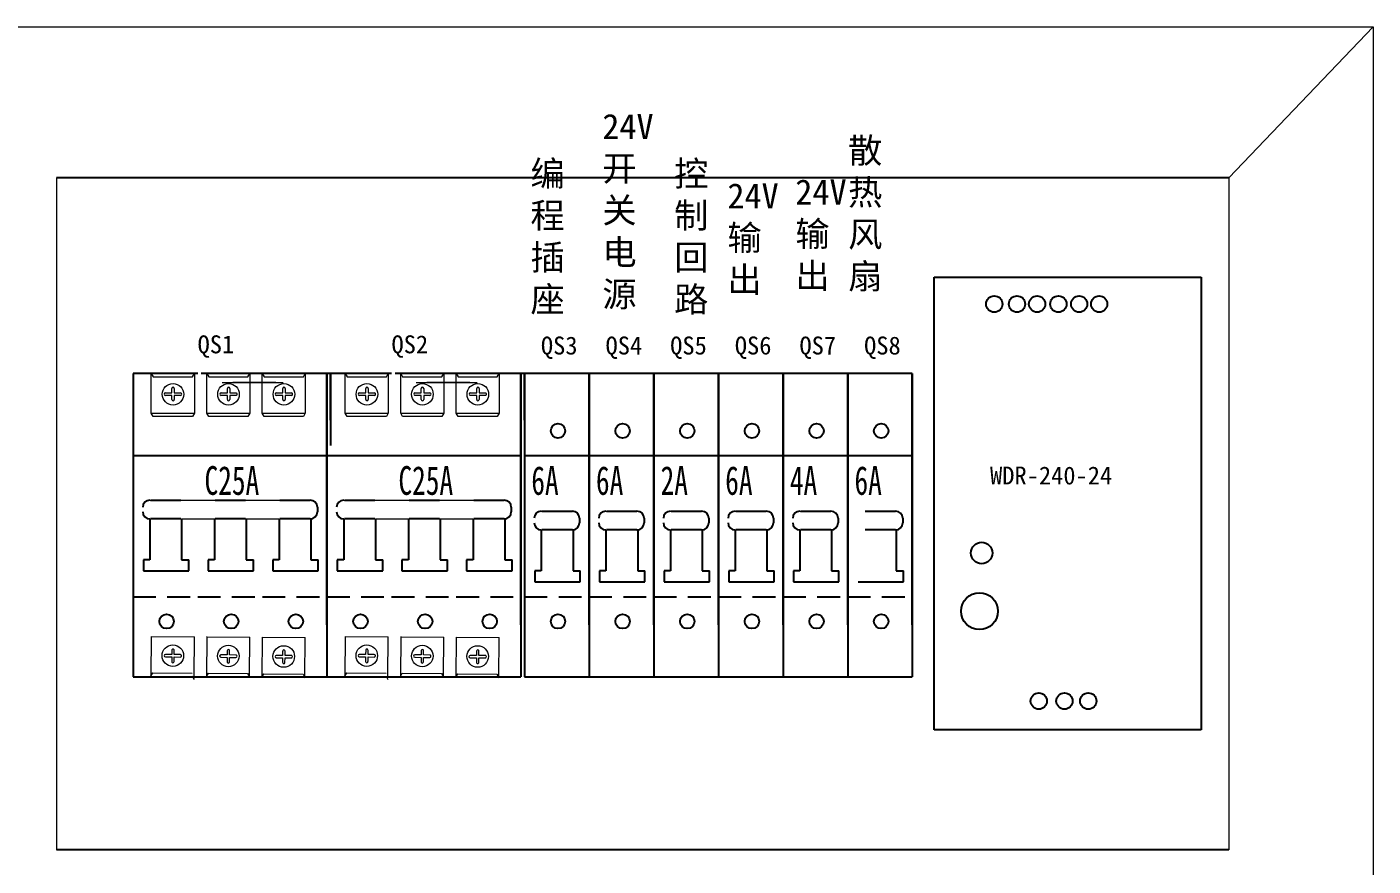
# Model space of a CAD drawing. Extents: x -21176 to 41123, y 80777 to 162275.
# Drawn here: x 40747.8 to 41122.6, y 81744.7 to 81978.3 of the extents above; entities that cross this region are included whole.
import ezdxf

# ---------------------------------------------------------------- set-up
doc = ezdxf.new("R2010")
doc.units = 0
doc.header["$MEASUREMENT"] = 0
doc.linetypes.add('HIDDEN', pattern=[9.525, 6.35, -3.175])
doc.layers.add('TEXT', color=2, linetype='Continuous')
doc.styles.add('ST', font='', dxfattribs={"width": 0.8, "height": 300})
doc.styles.get('ST').set_extended_font_data('SimSun')

msp = doc.modelspace()

# ---------------------------------------------------------------- linework, layer by layer
at = {"lineweight": 0}
for p, q in [((41082.491, 81936.344, 550.938), (41122.629, 81978.345, 550.938)), ((41082.491, 81936.344, 550.938), (40756.006, 81936.344, 550.938)), ((40756.006, 81936.344, 550.938), (40756.006, 81749.233, 550.938)), ((41082.491, 81936.344, 550.938), (41082.508, 81749.233, 550.938)), ((40782.393, 81881.835, 550.938), (40782.929, 81880.909, 550.938)), ((40793.859, 81880.908, 550.938), (40794.393, 81881.835, 550.938)), ((40797.846, 81881.835, 550.938), (40798.383, 81880.909, 550.938)), ((40809.312, 81880.908, 550.938), (40809.846, 81881.835, 550.938)), ((40813.276, 81881.835, 550.938), (40813.812, 81880.909, 550.938)), ((40824.741, 81880.908, 550.938), (40825.276, 81881.835, 550.938)), ((40836.393, 81881.835, 550.938), (40836.929, 81880.909, 550.938)), ((40847.859, 81880.908, 550.938), (40848.393, 81881.835, 550.938)), ((40851.846, 81881.835, 550.938), (40852.383, 81880.909, 550.938)), ((40863.312, 81880.908, 550.938), (40863.846, 81881.835, 550.938)), ((40867.276, 81881.835, 550.938), (40867.812, 81880.909, 550.938)), ((40878.741, 81880.908, 550.938), (40879.276, 81881.835, 550.938)), ((40802.12, 81879.288, 550.938), (40819.12, 81879.288, 550.938)), ((40817.12, 81879.288, 550.938), (40805.12, 81879.288, 550.938)), ((40856.12, 81879.288, 550.938), (40873.12, 81879.288, 550.938)), ((40871.12, 81879.288, 550.938), (40859.12, 81879.288, 550.938)), ((40782.393, 81870.762, 550.938), (40794.393, 81870.762, 550.938)), ((40782.927, 81869.835, 550.938), (40782.393, 81870.762, 550.938)), ((40794.393, 81870.762, 550.938), (40793.856, 81869.837, 550.938)), ((40797.846, 81870.762, 550.938), (40809.846, 81870.762, 550.938)), ((40798.38, 81869.835, 550.938), (40797.846, 81870.762, 550.938)), ((40809.846, 81870.762, 550.938), (40809.31, 81869.837, 550.938)), ((40813.276, 81870.762, 550.938), (40825.276, 81870.762, 550.938)), ((40813.81, 81869.835, 550.938), (40813.276, 81870.762, 550.938)), ((40825.276, 81870.762, 550.938), (40824.739, 81869.837, 550.938)), ((40836.393, 81870.762, 550.938), (40848.393, 81870.762, 550.938)), ((40836.927, 81869.835, 550.938), (40836.393, 81870.762, 550.938)), ((40848.393, 81870.762, 550.938), (40847.856, 81869.837, 550.938)), ((40851.846, 81870.762, 550.938), (40863.846, 81870.762, 550.938)), ((40852.38, 81869.835, 550.938), (40851.846, 81870.762, 550.938)), ((40863.846, 81870.762, 550.938), (40863.31, 81869.837, 550.938)), ((40867.276, 81870.762, 550.938), (40879.276, 81870.762, 550.938)), ((40867.81, 81869.835, 550.938), (40867.276, 81870.762, 550.938)), ((40879.276, 81870.762, 550.938), (40878.739, 81869.837, 550.938)), ((40790.65, 81846.576, 550.938), (40800.003, 81846.576, 550.938)), ((40800.003, 81846.576, 550.938), (40818.198, 81846.576, 550.938)), ((40844.65, 81846.576, 550.938), (40854.003, 81846.576, 550.938)), ((40854.003, 81846.576, 550.938), (40872.198, 81846.576, 550.938)), ((40790.845, 81841.349, 550.938), (40818.003, 81841.349, 550.938)), ((40844.845, 81841.349, 550.938), (40872.003, 81841.349, 550.938)), ((40782.393, 81808.621, 550.938), (40794.392, 81808.53, 550.938)), ((40797.929, 81808.645, 550.938), (40797.846, 81808.503, 550.938)), ((40797.846, 81808.503, 550.938), (40809.845, 81808.412, 550.938)), ((40813.275, 81808.385, 550.938), (40825.274, 81808.294, 550.938)), ((40836.393, 81808.621, 550.938), (40848.392, 81808.53, 550.938)), ((40851.929, 81808.645, 550.938), (40851.846, 81808.503, 550.938)), ((40851.846, 81808.503, 550.938), (40863.845, 81808.412, 550.938)), ((40867.275, 81808.385, 550.938), (40879.274, 81808.294, 550.938)), ((40782.308, 81797.549, 550.938), (40782.852, 81798.47, 550.938)), ((40793.774, 81797.532, 550.938), (40794.301, 81796.601, 550.938)), ((40797.761, 81797.431, 550.938), (40798.305, 81798.352, 550.938)), ((40809.234, 81798.27, 550.938), (40809.761, 81797.339, 550.938)), ((40813.19, 81797.313, 550.938), (40813.734, 81798.234, 550.938)), ((40824.663, 81798.152, 550.938), (40825.19, 81797.221, 550.938)), ((40836.308, 81797.549, 550.938), (40836.852, 81798.47, 550.938)), ((40847.774, 81797.532, 550.938), (40848.301, 81796.601, 550.938)), ((40851.761, 81797.431, 550.938), (40852.305, 81798.352, 550.938)), ((40863.234, 81798.27, 550.938), (40863.761, 81797.339, 550.938)), ((40867.19, 81797.313, 550.938), (40867.734, 81798.234, 550.938)), ((40878.663, 81798.152, 550.938), (40879.19, 81797.221, 550.938))]:
    msp.add_line(p, q, dxfattribs=at)
at = {"color": 0, "lineweight": -2}
for p, q in [((41082.491, 81936.344, 550.938), (40756.006, 81936.344, 550.938)), ((41082.508, 81749.233, 550.938), (40756.006, 81749.233, 550.938))]:
    msp.add_line(p, q, dxfattribs=at)
for p, q in [((41000.442, 81908.625, 550.938), (41074.785, 81908.625, 550.938)), ((41000.442, 81782.625, 550.938), (41000.442, 81908.625, 550.938)), ((41074.785, 81908.625, 550.938), (41074.785, 81782.625, 550.938)), ((40832.323, 81881.835, 550.938), (40832.323, 81861.835, 550.938)), ((40886.323, 81881.835, 550.938), (40886.323, 81861.835, 550.938)), ((40904.323, 81881.835, 550.938), (40904.323, 81861.835, 550.938)), ((40922.323, 81881.835, 550.938), (40922.323, 81861.835, 550.938)), ((40940.323, 81881.835, 550.938), (40940.323, 81861.835, 550.938)), ((40958.323, 81881.835, 550.938), (40958.323, 81861.835, 550.938)), ((40976.323, 81881.835, 550.938), (40976.323, 81861.835, 550.938)), ((40994.323, 81881.835, 550.938), (40994.323, 81861.835, 550.938)), ((40831.323, 81854.335, 550.938), (40831.323, 81861.335, 550.938)), ((40831.323, 81854.335, 550.938), (40831.323, 81861.335, 550.938)), ((40885.323, 81854.335, 550.938), (40885.323, 81861.335, 550.938)), ((40885.323, 81854.335, 550.938), (40885.323, 81861.335, 550.938)), ((40904.323, 81854.335, 550.938), (40904.323, 81861.335, 550.938)), ((40904.323, 81854.335, 550.938), (40904.323, 81861.335, 550.938)), ((40922.323, 81854.335, 550.938), (40922.323, 81861.335, 550.938)), ((40922.323, 81854.335, 550.938), (40922.323, 81861.335, 550.938)), ((40940.323, 81854.335, 550.938), (40940.323, 81861.335, 550.938)), ((40940.323, 81854.335, 550.938), (40940.323, 81861.335, 550.938)), ((40958.323, 81854.335, 550.938), (40958.323, 81861.335, 550.938)), ((40958.323, 81854.335, 550.938), (40958.323, 81861.335, 550.938)), ((40976.323, 81854.335, 550.938), (40976.323, 81861.335, 550.938)), ((40976.323, 81854.335, 550.938), (40976.323, 81861.335, 550.938)), ((40994.323, 81854.335, 550.938), (40994.323, 81861.335, 550.938)), ((40994.323, 81854.335, 550.938), (40994.323, 81861.335, 550.938)), ((40780.198, 81829.993, 550.938), (40780.198, 81826.929, 550.938)), ((40798.198, 81829.993, 550.938), (40798.198, 81826.929, 550.938)), ((40816.198, 81829.993, 550.938), (40816.198, 81826.929, 550.938)), ((40834.198, 81829.993, 550.938), (40834.198, 81826.929, 550.938)), ((40852.198, 81829.993, 550.938), (40852.198, 81826.929, 550.938)), ((40870.198, 81829.993, 550.938), (40870.198, 81826.929, 550.938)), ((40780.198, 81826.929, 550.938), (40792.856, 81826.929, 550.938)), ((40798.198, 81826.929, 550.938), (40810.856, 81826.929, 550.938)), ((40816.198, 81826.929, 550.938), (40828.856, 81826.929, 550.938)), ((40834.198, 81826.929, 550.938), (40846.856, 81826.929, 550.938)), ((40852.198, 81826.929, 550.938), (40864.856, 81826.929, 550.938)), ((40870.198, 81826.929, 550.938), (40882.856, 81826.929, 550.938)), ((40889.198, 81826.929, 550.938), (40889.198, 81823.864, 550.938)), ((40907.198, 81826.929, 550.938), (40907.198, 81823.864, 550.938)), ((40925.198, 81826.929, 550.938), (40925.198, 81823.864, 550.938)), ((40943.198, 81826.929, 550.938), (40943.198, 81823.864, 550.938)), ((40961.198, 81826.929, 550.938), (40961.198, 81823.864, 550.938)), ((40889.198, 81823.864, 550.938), (40901.856, 81823.864, 550.938)), ((40907.198, 81823.864, 550.938), (40919.856, 81823.864, 550.938)), ((40925.198, 81823.864, 550.938), (40937.856, 81823.864, 550.938)), ((40943.198, 81823.864, 550.938), (40955.856, 81823.864, 550.938)), ((40961.198, 81823.864, 550.938), (40973.856, 81823.864, 550.938)), ((40979.198, 81823.864, 550.938), (40991.856, 81823.864, 550.938)), ((40831.323, 81819.335, 550.938), (40831.323, 81812.335, 550.938)), ((40885.323, 81819.335, 550.938), (40885.323, 81812.335, 550.938)), ((40904.323, 81819.335, 550.938), (40904.323, 81812.335, 550.938)), ((40922.323, 81819.335, 550.938), (40922.323, 81812.335, 550.938)), ((40940.323, 81819.335, 550.938), (40940.323, 81812.335, 550.938)), ((40958.323, 81819.335, 550.938), (40958.323, 81812.335, 550.938)), ((40976.323, 81819.335, 550.938), (40976.323, 81812.335, 550.938)), ((40994.323, 81819.335, 550.938), (40994.323, 81812.335, 550.938)), ((40831.323, 81812.335, 550.938), (40831.323, 81797.4, 550.938)), ((40885.323, 81812.335, 550.938), (40885.323, 81797.4, 550.938)), ((40904.323, 81812.335, 550.938), (40904.323, 81797.4, 550.938)), ((40922.323, 81812.335, 550.938), (40922.323, 81797.4, 550.938)), ((40940.323, 81812.335, 550.938), (40940.323, 81797.4, 550.938)), ((40958.323, 81812.335, 550.938), (40958.323, 81797.4, 550.938)), ((40976.323, 81812.335, 550.938), (40976.323, 81797.4, 550.938)), ((40994.323, 81812.335, 550.938), (40994.323, 81797.4, 550.938)), ((41074.785, 81782.625, 550.938), (41000.442, 81782.625, 550.938))]:
    msp.add_line(p, q)
at = {"color": 0, "linetype": 'Continuous'}
for p, q in [((40777.323, 81881.835, 550.938), (40777.323, 81797.4, 550.938)), ((40795.323, 81881.835, 550.938), (40777.323, 81881.835, 550.938)), ((40814.323, 81881.835, 550.938), (40796.323, 81881.835, 550.938)), ((40832.323, 81881.835, 550.938), (40814.323, 81881.835, 550.938)), ((40831.323, 81881.835, 550.938), (40831.323, 81811.835, 550.938)), ((40831.323, 81881.835, 550.938), (40831.323, 81797.4, 550.938)), ((40849.323, 81881.835, 550.938), (40831.323, 81881.835, 550.938)), ((40832.323, 81868.835, 550.938), (40832.323, 81881.835, 550.938)), ((40832.323, 81868.835, 550.938), (40832.323, 81881.835, 550.938)), ((40868.323, 81881.835, 550.938), (40850.323, 81881.835, 550.938)), ((40886.323, 81881.835, 550.938), (40868.323, 81881.835, 550.938)), ((40885.323, 81881.835, 550.938), (40885.323, 81811.835, 550.938)), ((40886.323, 81881.835, 550.938), (40886.323, 81797.4, 550.938)), ((40904.323, 81881.835, 550.938), (40886.323, 81881.835, 550.938)), ((40886.323, 81868.835, 550.938), (40886.323, 81881.835, 550.938)), ((40886.323, 81868.835, 550.938), (40886.323, 81881.835, 550.938)), ((40904.323, 81868.835, 550.938), (40904.323, 81881.835, 550.938)), ((40904.323, 81868.835, 550.938), (40904.323, 81881.835, 550.938)), ((40904.323, 81881.835, 550.938), (40904.323, 81811.835, 550.938)), ((40922.323, 81881.835, 550.938), (40904.323, 81881.835, 550.938)), ((40904.323, 81868.835, 550.938), (40904.323, 81881.835, 550.938)), ((40922.323, 81868.835, 550.938), (40922.323, 81881.835, 550.938)), ((40922.323, 81868.835, 550.938), (40922.323, 81881.835, 550.938)), ((40922.323, 81881.835, 550.938), (40922.323, 81811.835, 550.938)), ((40940.323, 81881.835, 550.938), (40922.323, 81881.835, 550.938)), ((40922.323, 81868.835, 550.938), (40922.323, 81881.835, 550.938)), ((40940.323, 81868.835, 550.938), (40940.323, 81881.835, 550.938)), ((40940.323, 81868.835, 550.938), (40940.323, 81881.835, 550.938)), ((40940.323, 81881.835, 550.938), (40940.323, 81811.835, 550.938)), ((40958.323, 81881.835, 550.938), (40940.323, 81881.835, 550.938)), ((40940.323, 81868.835, 550.938), (40940.323, 81881.835, 550.938)), ((40958.323, 81868.835, 550.938), (40958.323, 81881.835, 550.938)), ((40958.323, 81868.835, 550.938), (40958.323, 81881.835, 550.938)), ((40958.323, 81881.835, 550.938), (40958.323, 81811.835, 550.938)), ((40976.323, 81881.835, 550.938), (40958.323, 81881.835, 550.938)), ((40958.323, 81868.835, 550.938), (40958.323, 81881.835, 550.938)), ((40976.323, 81868.835, 550.938), (40976.323, 81881.835, 550.938)), ((40976.323, 81868.835, 550.938), (40976.323, 81881.835, 550.938)), ((40976.323, 81881.835, 550.938), (40976.323, 81811.835, 550.938)), ((40994.323, 81881.835, 550.938), (40976.323, 81881.835, 550.938)), ((40994.323, 81868.835, 550.938), (40994.323, 81881.835, 550.938)), ((40994.323, 81868.835, 550.938), (40994.323, 81881.835, 550.938)), ((40994.323, 81881.835, 550.938), (40994.323, 81811.835, 550.938)), ((40777.323, 81859.008, 550.938), (40795.323, 81859.008, 550.938)), ((40795.323, 81859.008, 550.938), (40813.323, 81859.008, 550.938)), ((40813.323, 81859.008, 550.938), (40831.323, 81859.008, 550.938)), ((40831.323, 81859.008, 550.938), (40849.323, 81859.008, 550.938)), ((40849.323, 81859.008, 550.938), (40867.323, 81859.008, 550.938)), ((40867.323, 81859.008, 550.938), (40885.323, 81859.008, 550.938)), ((40886.323, 81859.008, 550.938), (40904.323, 81859.008, 550.938)), ((40904.323, 81859.008, 550.938), (40922.323, 81859.008, 550.938)), ((40922.323, 81859.008, 550.938), (40940.323, 81859.008, 550.938)), ((40940.323, 81859.008, 550.938), (40958.323, 81859.008, 550.938)), ((40958.323, 81859.008, 550.938), (40976.323, 81859.008, 550.938)), ((40976.323, 81859.008, 550.938), (40994.323, 81859.008, 550.938)), ((40777.323, 81797.4, 550.938), (40795.323, 81797.4, 550.938)), ((40795.323, 81797.4, 550.938), (40813.323, 81797.4, 550.938)), ((40813.323, 81797.4, 550.938), (40831.323, 81797.4, 550.938)), ((40831.323, 81797.4, 550.938), (40849.323, 81797.4, 550.938)), ((40849.323, 81797.4, 550.938), (40867.323, 81797.4, 550.938)), ((40867.323, 81797.4, 550.938), (40885.323, 81797.4, 550.938)), ((40886.323, 81797.4, 550.938), (40904.323, 81797.4, 550.938)), ((40904.323, 81797.4, 550.938), (40922.323, 81797.4, 550.938)), ((40922.323, 81797.4, 550.938), (40940.323, 81797.4, 550.938)), ((40940.323, 81797.4, 550.938), (40958.323, 81797.4, 550.938)), ((40958.323, 81797.4, 550.938), (40976.323, 81797.4, 550.938)), ((40976.323, 81797.4, 550.938), (40994.323, 81797.4, 550.938))]:
    msp.add_line(p, q, dxfattribs=at)
at = {"linetype": 'Continuous'}
for p, q in [((40831.323, 81811.835, 550.938), (40831.323, 81881.835, 550.938)), ((40885.323, 81811.835, 550.938), (40885.323, 81881.835, 550.938)), ((40904.323, 81811.835, 550.938), (40904.323, 81881.835, 550.938)), ((40922.323, 81811.835, 550.938), (40922.323, 81881.835, 550.938)), ((40940.323, 81811.835, 550.938), (40940.323, 81881.835, 550.938)), ((40958.323, 81811.835, 550.938), (40958.323, 81881.835, 550.938)), ((40976.323, 81811.835, 550.938), (40976.323, 81881.835, 550.938)), ((40994.323, 81811.835, 550.938), (40994.323, 81881.835, 550.938))]:
    msp.add_line(p, q, dxfattribs=at)
at = {"color": 0}
for p, q in [((40782.198, 81846.576, 550.938), (40790.65, 81846.576, 550.938)), ((40800.198, 81846.576, 550.938), (40808.65, 81846.576, 550.938)), ((40818.198, 81846.576, 550.938), (40826.65, 81846.576, 550.938)), ((40828.65, 81844.576, 550.938), (40828.65, 81843.349, 550.938)), ((40836.198, 81846.576, 550.938), (40844.65, 81846.576, 550.938)), ((40854.198, 81846.576, 550.938), (40862.65, 81846.576, 550.938)), ((40872.198, 81846.576, 550.938), (40880.65, 81846.576, 550.938)), ((40882.65, 81844.576, 550.938), (40882.65, 81843.349, 550.938)), ((40782.003, 81841.349, 550.938), (40782.003, 81829.993, 550.938)), ((40790.65, 81841.349, 550.938), (40782.198, 81841.349, 550.938)), ((40790.845, 81841.349, 550.938), (40790.845, 81829.993, 550.938)), ((40800.003, 81841.349, 550.938), (40800.003, 81829.993, 550.938)), ((40808.65, 81841.349, 550.938), (40800.198, 81841.349, 550.938)), ((40808.845, 81841.349, 550.938), (40808.845, 81829.993, 550.938)), ((40818.003, 81841.349, 550.938), (40818.003, 81829.993, 550.938)), ((40826.65, 81841.349, 550.938), (40818.198, 81841.349, 550.938)), ((40826.845, 81841.349, 550.938), (40826.845, 81829.993, 550.938)), ((40836.003, 81841.349, 550.938), (40836.003, 81829.993, 550.938)), ((40844.65, 81841.349, 550.938), (40836.198, 81841.349, 550.938)), ((40844.845, 81841.349, 550.938), (40844.845, 81829.993, 550.938)), ((40854.003, 81841.349, 550.938), (40854.003, 81829.993, 550.938)), ((40862.65, 81841.349, 550.938), (40854.198, 81841.349, 550.938)), ((40862.845, 81841.349, 550.938), (40862.845, 81829.993, 550.938)), ((40872.003, 81841.349, 550.938), (40872.003, 81829.993, 550.938)), ((40880.65, 81841.349, 550.938), (40872.198, 81841.349, 550.938)), ((40880.845, 81841.349, 550.938), (40880.845, 81829.993, 550.938)), ((40891.198, 81843.512, 550.938), (40899.65, 81843.512, 550.938)), ((40901.65, 81841.512, 550.938), (40901.65, 81840.285, 550.938)), ((40909.198, 81843.512, 550.938), (40917.65, 81843.512, 550.938)), ((40919.65, 81841.512, 550.938), (40919.65, 81840.285, 550.938)), ((40927.198, 81843.512, 550.938), (40935.65, 81843.512, 550.938)), ((40937.65, 81841.512, 550.938), (40937.65, 81840.285, 550.938)), ((40945.198, 81843.512, 550.938), (40953.65, 81843.512, 550.938)), ((40955.65, 81841.512, 550.938), (40955.65, 81840.285, 550.938)), ((40963.198, 81843.512, 550.938), (40971.65, 81843.512, 550.938)), ((40973.65, 81841.512, 550.938), (40973.65, 81840.285, 550.938)), ((40981.198, 81843.512, 550.938), (40989.65, 81843.512, 550.938)), ((40991.65, 81841.512, 550.938), (40991.65, 81840.285, 550.938)), ((40891.003, 81838.285, 550.938), (40891.003, 81826.929, 550.938)), ((40899.65, 81838.285, 550.938), (40891.198, 81838.285, 550.938)), ((40899.845, 81838.285, 550.938), (40899.845, 81826.929, 550.938)), ((40909.003, 81838.285, 550.938), (40909.003, 81826.929, 550.938)), ((40917.65, 81838.285, 550.938), (40909.198, 81838.285, 550.938)), ((40917.845, 81838.285, 550.938), (40917.845, 81826.929, 550.938)), ((40927.003, 81838.285, 550.938), (40927.003, 81826.929, 550.938)), ((40935.65, 81838.285, 550.938), (40927.198, 81838.285, 550.938)), ((40935.845, 81838.285, 550.938), (40935.845, 81826.929, 550.938)), ((40945.003, 81838.285, 550.938), (40945.003, 81826.929, 550.938)), ((40953.65, 81838.285, 550.938), (40945.198, 81838.285, 550.938)), ((40953.845, 81838.285, 550.938), (40953.845, 81826.929, 550.938)), ((40963.003, 81838.285, 550.938), (40963.003, 81826.929, 550.938)), ((40971.65, 81838.285, 550.938), (40963.198, 81838.285, 550.938)), ((40971.845, 81838.285, 550.938), (40971.845, 81826.929, 550.938)), ((40989.65, 81838.285, 550.938), (40981.198, 81838.285, 550.938)), ((40989.845, 81838.285, 550.938), (40989.845, 81826.929, 550.938)), ((40782.003, 81829.993, 550.938), (40780.198, 81829.993, 550.938)), ((40790.845, 81829.993, 550.938), (40792.856, 81829.993, 550.938)), ((40800.003, 81829.993, 550.938), (40798.198, 81829.993, 550.938)), ((40808.845, 81829.993, 550.938), (40810.856, 81829.993, 550.938)), ((40818.003, 81829.993, 550.938), (40816.198, 81829.993, 550.938)), ((40826.845, 81829.993, 550.938), (40828.856, 81829.993, 550.938)), ((40836.003, 81829.993, 550.938), (40834.198, 81829.993, 550.938)), ((40844.845, 81829.993, 550.938), (40846.856, 81829.993, 550.938)), ((40854.003, 81829.993, 550.938), (40852.198, 81829.993, 550.938)), ((40862.845, 81829.993, 550.938), (40864.856, 81829.993, 550.938)), ((40872.003, 81829.993, 550.938), (40870.198, 81829.993, 550.938)), ((40880.845, 81829.993, 550.938), (40882.856, 81829.993, 550.938)), ((40891.003, 81826.929, 550.938), (40889.198, 81826.929, 550.938)), ((40899.845, 81826.929, 550.938), (40901.856, 81826.929, 550.938)), ((40909.003, 81826.929, 550.938), (40907.198, 81826.929, 550.938)), ((40917.845, 81826.929, 550.938), (40919.856, 81826.929, 550.938)), ((40927.003, 81826.929, 550.938), (40925.198, 81826.929, 550.938)), ((40935.845, 81826.929, 550.938), (40937.856, 81826.929, 550.938)), ((40945.003, 81826.929, 550.938), (40943.198, 81826.929, 550.938)), ((40953.845, 81826.929, 550.938), (40955.856, 81826.929, 550.938)), ((40963.003, 81826.929, 550.938), (40961.198, 81826.929, 550.938)), ((40971.845, 81826.929, 550.938), (40973.856, 81826.929, 550.938)), ((40989.845, 81826.929, 550.938), (40991.856, 81826.929, 550.938))]:
    msp.add_line(p, q, dxfattribs=at)
at = {"linetype": 'HIDDEN'}
for p, q in [((40777.323, 81819.663, 550.938), (40795.323, 81819.663, 550.938)), ((40795.323, 81819.663, 550.938), (40813.323, 81819.663, 550.938)), ((40813.323, 81819.663, 550.938), (40831.323, 81819.663, 550.938)), ((40831.323, 81819.663, 550.938), (40849.323, 81819.663, 550.938)), ((40849.323, 81819.663, 550.938), (40867.323, 81819.663, 550.938)), ((40867.323, 81819.663, 550.938), (40885.323, 81819.663, 550.938)), ((40886.323, 81819.663, 550.938), (40904.323, 81819.663, 550.938)), ((40904.323, 81819.663, 550.938), (40922.323, 81819.663, 550.938)), ((40922.323, 81819.663, 550.938), (40940.323, 81819.663, 550.938)), ((40940.323, 81819.663, 550.938), (40958.323, 81819.663, 550.938)), ((40958.323, 81819.663, 550.938), (40976.323, 81819.663, 550.938)), ((40976.323, 81819.663, 550.938), (40994.323, 81819.663, 550.938))]:
    msp.add_line(p, q, dxfattribs=at)
at = {"lineweight": 0, "elevation": 550.938}
msp.add_lwpolyline([(40322.629, 81978.345), (41122.629, 81978.345), (41122.629, 81048.345), (40322.629, 81048.345)], close=True, dxfattribs=at)
for points in [[(40782.393, 81870.762), (40782.393, 81881.835), (40794.393, 81881.835), (40794.393, 81870.762)], [(40797.846, 81870.762), (40797.846, 81881.835), (40809.846, 81881.835), (40809.846, 81870.762)], [(40813.276, 81870.762), (40813.276, 81881.835), (40825.276, 81881.835), (40825.276, 81870.762)], [(40836.393, 81870.762), (40836.393, 81881.835), (40848.393, 81881.835), (40848.393, 81870.762)], [(40851.846, 81870.762), (40851.846, 81881.835), (40863.846, 81881.835), (40863.846, 81870.762)], [(40867.276, 81870.762), (40867.276, 81881.835), (40879.276, 81881.835), (40879.276, 81870.762)], [(40782.93, 81880.908), (40793.859, 81880.908)], [(40798.384, 81880.908), (40809.312, 81880.908)], [(40813.813, 81880.908), (40824.741, 81880.908)], [(40836.93, 81880.908), (40847.859, 81880.908)], [(40852.384, 81880.908), (40863.312, 81880.908)], [(40867.813, 81880.908), (40878.741, 81880.908)], [(40786.358, 81876.426), (40788.127, 81876.426)], [(40788.127, 81875.757), (40786.358, 81875.758)], [(40788.127, 81876.426), (40788.127, 81877.689)], [(40788.131, 81874.571), (40788.127, 81874.571), (40788.127, 81875.757)], [(40788.795, 81877.689), (40788.799, 81877.689), (40788.799, 81876.426)], [(40788.799, 81876.426), (40790.539, 81876.426), (40790.539, 81876.422)], [(40790.539, 81875.754), (40788.799, 81875.756)], [(40788.799, 81875.756), (40788.799, 81874.571)], [(40801.812, 81876.426), (40803.58, 81876.426)], [(40803.58, 81875.757), (40801.812, 81875.758)], [(40803.58, 81876.426), (40803.58, 81877.689)], [(40803.584, 81874.571), (40803.58, 81874.571), (40803.58, 81875.757)], [(40804.248, 81877.689), (40804.252, 81877.689), (40804.252, 81876.426)], [(40804.252, 81876.426), (40805.993, 81876.426), (40805.993, 81876.422)], [(40805.993, 81875.754), (40804.252, 81875.756)], [(40804.252, 81875.756), (40804.252, 81874.571)], [(40817.241, 81876.426), (40819.01, 81876.426)], [(40819.01, 81875.757), (40817.241, 81875.758)], [(40819.01, 81876.426), (40819.01, 81877.689)], [(40819.014, 81874.571), (40819.01, 81874.571), (40819.01, 81875.757)], [(40819.677, 81877.689), (40819.681, 81877.689), (40819.681, 81876.426)], [(40819.681, 81876.426), (40821.422, 81876.426), (40821.422, 81876.422)], [(40821.422, 81875.754), (40819.681, 81875.756)], [(40819.681, 81875.756), (40819.681, 81874.571)], [(40840.358, 81876.426), (40842.127, 81876.426)], [(40842.127, 81875.757), (40840.358, 81875.758)], [(40842.127, 81876.426), (40842.127, 81877.689)], [(40842.131, 81874.571), (40842.127, 81874.571), (40842.127, 81875.757)], [(40842.795, 81877.689), (40842.799, 81877.689), (40842.799, 81876.426)], [(40842.799, 81876.426), (40844.539, 81876.426), (40844.539, 81876.422)], [(40844.539, 81875.754), (40842.799, 81875.756)], [(40842.799, 81875.756), (40842.799, 81874.571)], [(40855.812, 81876.426), (40857.58, 81876.426)], [(40857.58, 81875.757), (40855.812, 81875.758)], [(40857.58, 81876.426), (40857.58, 81877.689)], [(40857.584, 81874.571), (40857.58, 81874.571), (40857.58, 81875.757)], [(40858.248, 81877.689), (40858.252, 81877.689), (40858.252, 81876.426)], [(40858.252, 81876.426), (40859.993, 81876.426), (40859.993, 81876.422)], [(40859.993, 81875.754), (40858.252, 81875.756)], [(40858.252, 81875.756), (40858.252, 81874.571)], [(40871.241, 81876.426), (40873.01, 81876.426)], [(40873.01, 81875.757), (40871.241, 81875.758)], [(40873.01, 81876.426), (40873.01, 81877.689)], [(40873.014, 81874.571), (40873.01, 81874.571), (40873.01, 81875.757)], [(40873.677, 81877.689), (40873.681, 81877.689), (40873.681, 81876.426)], [(40873.681, 81876.426), (40875.422, 81876.426), (40875.422, 81876.422)], [(40875.422, 81875.754), (40873.681, 81875.756)], [(40873.681, 81875.756), (40873.681, 81874.571)], [(40793.855, 81869.835), (40782.927, 81869.835)], [(40809.309, 81869.835), (40798.38, 81869.835)], [(40824.738, 81869.835), (40813.81, 81869.835)], [(40847.855, 81869.835), (40836.927, 81869.835)], [(40863.309, 81869.835), (40852.38, 81869.835)], [(40878.738, 81869.835), (40867.81, 81869.835)], [(40782.393, 81808.621), (40782.308, 81797.549), (40794.308, 81797.457), (40794.392, 81808.53)], [(40797.846, 81808.503), (40797.761, 81797.431), (40809.761, 81797.339), (40809.845, 81808.412)], [(40813.275, 81808.385), (40813.19, 81797.313), (40825.19, 81797.221), (40825.274, 81808.294)], [(40836.393, 81808.621), (40836.308, 81797.549), (40848.308, 81797.457), (40848.392, 81808.53)], [(40851.846, 81808.503), (40851.761, 81797.431), (40863.761, 81797.339), (40863.845, 81808.412)], [(40867.275, 81808.385), (40867.19, 81797.313), (40879.19, 81797.221), (40879.274, 81808.294)], [(40786.315, 81802.927), (40788.083, 81802.914)], [(40788.089, 81803.583), (40786.32, 81803.595)], [(40788.083, 81802.914), (40788.074, 81801.651)], [(40788.102, 81804.768), (40788.098, 81804.768), (40788.089, 81803.583)], [(40788.742, 81801.646), (40788.746, 81801.646), (40788.755, 81802.909)], [(40788.755, 81802.909), (40790.496, 81802.895), (40790.496, 81802.899)], [(40788.76, 81803.579), (40788.769, 81804.763)], [(40790.501, 81803.567), (40788.76, 81803.579)], [(40801.768, 81802.809), (40803.536, 81802.796)], [(40803.542, 81803.465), (40801.773, 81803.477)], [(40803.536, 81802.796), (40803.527, 81801.533)], [(40803.555, 81804.65), (40803.551, 81804.65), (40803.542, 81803.465)], [(40804.194, 81801.528), (40804.198, 81801.528), (40804.208, 81802.791)], [(40804.208, 81802.791), (40805.949, 81802.777), (40805.949, 81802.781)], [(40804.213, 81803.461), (40804.222, 81804.645)], [(40805.954, 81803.449), (40804.213, 81803.461)], [(40818.97, 81803.347), (40817.202, 81803.359)], [(40818.983, 81804.532), (40818.979, 81804.532), (40818.97, 81803.347)], [(40819.642, 81803.343), (40819.651, 81804.527)], [(40821.383, 81803.331), (40819.642, 81803.343)], [(40840.315, 81802.927), (40842.083, 81802.914)], [(40842.089, 81803.583), (40840.32, 81803.595)], [(40842.083, 81802.914), (40842.074, 81801.651)], [(40842.102, 81804.768), (40842.098, 81804.768), (40842.089, 81803.583)], [(40842.742, 81801.646), (40842.746, 81801.646), (40842.755, 81802.909)], [(40842.755, 81802.909), (40844.496, 81802.895), (40844.496, 81802.899)], [(40842.76, 81803.579), (40842.769, 81804.763)], [(40844.501, 81803.567), (40842.76, 81803.579)], [(40855.768, 81802.809), (40857.536, 81802.796)], [(40857.542, 81803.465), (40855.773, 81803.477)], [(40857.536, 81802.796), (40857.527, 81801.533)], [(40857.555, 81804.65), (40857.551, 81804.65), (40857.542, 81803.465)], [(40858.194, 81801.528), (40858.198, 81801.528), (40858.208, 81802.791)], [(40858.208, 81802.791), (40859.949, 81802.777), (40859.949, 81802.781)], [(40858.213, 81803.461), (40858.222, 81804.645)], [(40859.954, 81803.449), (40858.213, 81803.461)], [(40872.97, 81803.347), (40871.202, 81803.359)], [(40872.983, 81804.532), (40872.979, 81804.532), (40872.97, 81803.347)], [(40873.642, 81803.343), (40873.651, 81804.527)], [(40875.383, 81803.331), (40873.642, 81803.343)], [(40817.197, 81802.691), (40818.965, 81802.678)], [(40818.965, 81802.678), (40818.956, 81801.415)], [(40819.623, 81801.41), (40819.627, 81801.41), (40819.637, 81802.673)], [(40819.637, 81802.673), (40821.377, 81802.659), (40821.378, 81802.663)], [(40871.197, 81802.691), (40872.965, 81802.678)], [(40872.965, 81802.678), (40872.956, 81801.415)], [(40873.623, 81801.41), (40873.627, 81801.41), (40873.637, 81802.673)], [(40873.637, 81802.673), (40875.377, 81802.659), (40875.378, 81802.663)], [(40782.853, 81798.472), (40793.781, 81798.388)], [(40798.306, 81798.354), (40809.234, 81798.27)], [(40813.735, 81798.236), (40824.663, 81798.152)], [(40836.853, 81798.472), (40847.781, 81798.388)], [(40852.306, 81798.354), (40863.234, 81798.27)], [(40867.735, 81798.236), (40878.663, 81798.152)]]:
    msp.add_lwpolyline(points, dxfattribs=at)
for centre, radius in [((41017.142, 81901.179, 550.938), 2.265), ((41023.472, 81901.179, 550.938), 2.265), ((41029.078, 81901.179, 550.938), 2.265), ((41034.999, 81901.179, 550.938), 2.265), ((41040.776, 81901.179, 550.938), 2.265), ((41046.359, 81901.179, 550.938), 2.265), ((41013.638, 81831.853, 550.938), 3), ((41013.019, 81815.651, 550.938), 5.13), ((41029.535, 81790.627, 550.938), 2.265), ((41036.68, 81790.627, 550.938), 2.265), ((41043.325, 81790.627, 550.938), 2.265)]:
    msp.add_circle(centre, radius)
at = {"lineweight": 0}
for centre in [(40788.445, 81876.055, 550.938), (40803.898, 81876.055, 550.938), (40819.328, 81876.055, 550.938), (40842.445, 81876.055, 550.938), (40857.898, 81876.055, 550.938), (40873.328, 81876.055, 550.938), (40788.404, 81803.282, 550.938), (40803.857, 81803.164, 550.938), (40819.286, 81803.047, 550.938), (40842.404, 81803.282, 550.938), (40857.857, 81803.164, 550.938), (40873.286, 81803.047, 550.938)]:
    msp.add_circle(centre, 3, dxfattribs=at)
at = {"color": 0, "linetype": 'Continuous'}
for centre in [(40895.654, 81865.861, 550.938), (40913.654, 81865.861, 550.938), (40931.654, 81865.861, 550.938), (40949.654, 81865.861, 550.938), (40967.654, 81865.861, 550.938), (40985.654, 81865.861, 550.938), (40786.654, 81812.809, 550.938), (40804.654, 81812.809, 550.938), (40822.654, 81812.809, 550.938), (40840.654, 81812.809, 550.938), (40858.654, 81812.809, 550.938), (40876.654, 81812.809, 550.938), (40895.654, 81812.809, 550.938), (40913.654, 81812.809, 550.938), (40931.654, 81812.809, 550.938), (40949.654, 81812.809, 550.938), (40967.654, 81812.809, 550.938), (40985.654, 81812.809, 550.938)]:
    msp.add_circle(centre, 2.01, dxfattribs=at)
at = {"lineweight": 0}
for centre, radius, start, end in [((40788.461, 81877.689, 550.938), 0.334, 0, 180), ((40803.914, 81877.689, 550.938), 0.334, 0, 180), ((40819.343, 81877.689, 550.938), 0.334, 0, 180), ((40842.461, 81877.689, 550.938), 0.334, 0, 180), ((40857.914, 81877.689, 550.938), 0.334, 0, 180), ((40873.343, 81877.689, 550.938), 0.334, 0, 180), ((40786.358, 81876.092, 550.938), 0.334, 90, 270), ((40788.445, 81876.055, 550.938), 1.5, 257.76427, 257.93591), ((40788.465, 81874.571, 550.938), 0.334, 177.13099, 4.40977), ((40788.445, 81876.055, 550.938), 1.5, 283.60485, 283.64369), ((40790.539, 81876.088, 550.938), 0.334, 269.89106, 90), ((40801.812, 81876.092, 550.938), 0.334, 90, 270), ((40803.898, 81876.055, 550.938), 1.5, 257.76427, 257.93591), ((40803.918, 81874.571, 550.938), 0.334, 177.13099, 4.40977), ((40803.898, 81876.055, 550.938), 1.5, 283.60485, 283.64369), ((40805.993, 81876.088, 550.938), 0.334, 269.89106, 90), ((40817.241, 81876.092, 550.938), 0.334, 90, 270), ((40819.328, 81876.055, 550.938), 1.5, 257.76427, 257.93591), ((40819.347, 81874.571, 550.938), 0.334, 177.13099, 4.40977), ((40819.328, 81876.055, 550.938), 1.5, 283.60485, 283.64369), ((40821.422, 81876.088, 550.938), 0.334, 269.89106, 90), ((40840.358, 81876.092, 550.938), 0.334, 90, 270), ((40842.445, 81876.055, 550.938), 1.5, 257.76427, 257.93591), ((40842.465, 81874.571, 550.938), 0.334, 177.13099, 4.40977), ((40842.445, 81876.055, 550.938), 1.5, 283.60485, 283.64369), ((40844.539, 81876.088, 550.938), 0.334, 269.89106, 90), ((40855.812, 81876.092, 550.938), 0.334, 90, 270), ((40857.898, 81876.055, 550.938), 1.5, 257.76427, 257.93591), ((40857.918, 81874.571, 550.938), 0.334, 177.13099, 4.40977), ((40857.898, 81876.055, 550.938), 1.5, 283.60485, 283.64369), ((40859.993, 81876.088, 550.938), 0.334, 269.89106, 90), ((40871.241, 81876.092, 550.938), 0.334, 90, 270), ((40873.328, 81876.055, 550.938), 1.5, 257.76427, 257.93591), ((40873.347, 81874.571, 550.938), 0.334, 177.13099, 4.40977), ((40873.328, 81876.055, 550.938), 1.5, 283.60485, 283.64369), ((40875.422, 81876.088, 550.938), 0.334, 269.89106, 90), ((40786.318, 81803.261, 550.938), 0.334, 89.56238, 269.56238), ((40788.404, 81803.282, 550.938), 1.5, 101.62647, 101.79811), ((40788.435, 81804.766, 550.938), 0.334, 355.15261, 182.43139), ((40788.404, 81803.282, 550.938), 1.5, 75.91869, 75.95753), ((40790.498, 81803.233, 550.938), 0.334, 269.56238, 89.67132), ((40801.771, 81803.143, 550.938), 0.334, 89.56238, 269.56238), ((40803.857, 81803.164, 550.938), 1.5, 101.62647, 101.79811), ((40803.888, 81804.648, 550.938), 0.334, 355.15261, 182.43139), ((40803.857, 81803.164, 550.938), 1.5, 75.91869, 75.95753), ((40805.951, 81803.115, 550.938), 0.334, 269.56238, 89.67132), ((40817.199, 81803.025, 550.938), 0.334, 89.56238, 269.56238), ((40819.286, 81803.047, 550.938), 1.5, 101.62647, 101.79811), ((40819.317, 81804.53, 550.938), 0.334, 355.15261, 182.43139), ((40819.286, 81803.047, 550.938), 1.5, 75.91869, 75.95753), ((40821.38, 81802.997, 550.938), 0.334, 269.56238, 89.67132), ((40840.318, 81803.261, 550.938), 0.334, 89.56238, 269.56238), ((40842.404, 81803.282, 550.938), 1.5, 101.62647, 101.79811), ((40842.435, 81804.766, 550.938), 0.334, 355.15261, 182.43139), ((40842.404, 81803.282, 550.938), 1.5, 75.91869, 75.95753), ((40844.498, 81803.233, 550.938), 0.334, 269.56238, 89.67132), ((40855.771, 81803.143, 550.938), 0.334, 89.56238, 269.56238), ((40857.857, 81803.164, 550.938), 1.5, 101.62647, 101.79811), ((40857.888, 81804.648, 550.938), 0.334, 355.15261, 182.43139), ((40857.857, 81803.164, 550.938), 1.5, 75.91869, 75.95753), ((40859.951, 81803.115, 550.938), 0.334, 269.56238, 89.67132), ((40871.199, 81803.025, 550.938), 0.334, 89.56238, 269.56238), ((40873.286, 81803.047, 550.938), 1.5, 101.62647, 101.79811), ((40873.317, 81804.53, 550.938), 0.334, 355.15261, 182.43139), ((40873.286, 81803.047, 550.938), 1.5, 75.91869, 75.95753), ((40875.38, 81802.997, 550.938), 0.334, 269.56238, 89.67132), ((40788.408, 81801.648, 550.938), 0.334, 179.56238, 359.56238), ((40803.861, 81801.53, 550.938), 0.334, 179.56238, 359.56238), ((40819.29, 81801.412, 550.938), 0.334, 179.56238, 359.56238), ((40842.408, 81801.648, 550.938), 0.334, 179.56238, 359.56238), ((40857.861, 81801.53, 550.938), 0.334, 179.56238, 359.56238), ((40873.29, 81801.412, 550.938), 0.334, 179.56238, 359.56238)]:
    msp.add_arc(centre, radius, start, end, dxfattribs=at)
at = {"color": 0}
for centre, start, end in [((40782.003, 81844.576, 550.938), 90, 180), ((40826.65, 81844.576, 550.938), 0, 90), ((40836.003, 81844.576, 550.938), 90, 180), ((40880.65, 81844.576, 550.938), 0, 90), ((40782.003, 81843.349, 550.938), 180, 270), ((40826.65, 81843.349, 550.938), 270, 0), ((40836.003, 81843.349, 550.938), 180, 270), ((40880.65, 81843.349, 550.938), 270, 0), ((40891.003, 81841.512, 550.938), 90, 180), ((40891.003, 81840.285, 550.938), 180, 270), ((40899.65, 81841.512, 550.938), 0, 90), ((40899.65, 81840.285, 550.938), 270, 0), ((40909.003, 81841.512, 550.938), 90, 180), ((40909.003, 81840.285, 550.938), 180, 270), ((40917.65, 81841.512, 550.938), 0, 90), ((40917.65, 81840.285, 550.938), 270, 0), ((40927.003, 81841.512, 550.938), 90, 180), ((40927.003, 81840.285, 550.938), 180, 270), ((40935.65, 81841.512, 550.938), 0, 90), ((40935.65, 81840.285, 550.938), 270, 0), ((40945.003, 81841.512, 550.938), 90, 180), ((40945.003, 81840.285, 550.938), 180, 270), ((40953.65, 81841.512, 550.938), 0, 90), ((40953.65, 81840.285, 550.938), 270, 0), ((40963.003, 81841.512, 550.938), 90, 180), ((40963.003, 81840.285, 550.938), 180, 270), ((40971.65, 81841.512, 550.938), 0, 90), ((40971.65, 81840.285, 550.938), 270, 0), ((40989.65, 81841.512, 550.938), 0, 90), ((40989.65, 81840.285, 550.938), 270, 0)]:
    msp.add_arc(centre, 2, start, end, dxfattribs=at)
at = {"layer": 'TEXT', "linetype": 'Continuous'}
for p, q in [((40831.323, 81881.835, 550.938), (40831.323, 81811.835, 550.938)), ((40885.323, 81881.835, 550.938), (40885.323, 81811.835, 550.938)), ((40904.323, 81881.835, 550.938), (40904.323, 81811.835, 550.938)), ((40922.323, 81881.835, 550.938), (40922.323, 81811.835, 550.938)), ((40940.323, 81881.835, 550.938), (40940.323, 81811.835, 550.938)), ((40958.323, 81881.835, 550.938), (40958.323, 81811.835, 550.938)), ((40976.323, 81881.835, 550.938), (40976.323, 81811.835, 550.938)), ((40994.323, 81881.835, 550.938), (40994.323, 81811.835, 550.938)), ((40792.856, 81826.929, 550.938), (40792.856, 81829.993, 550.938)), ((40810.856, 81826.929, 550.938), (40810.856, 81829.993, 550.938)), ((40828.856, 81826.929, 550.938), (40828.856, 81829.993, 550.938)), ((40846.856, 81826.929, 550.938), (40846.856, 81829.993, 550.938)), ((40864.856, 81826.929, 550.938), (40864.856, 81829.993, 550.938)), ((40882.856, 81826.929, 550.938), (40882.856, 81829.993, 550.938)), ((40901.856, 81823.864, 550.938), (40901.856, 81826.929, 550.938)), ((40919.856, 81823.864, 550.938), (40919.856, 81826.929, 550.938)), ((40937.856, 81823.864, 550.938), (40937.856, 81826.929, 550.938)), ((40955.856, 81823.864, 550.938), (40955.856, 81826.929, 550.938)), ((40973.856, 81823.864, 550.938), (40973.856, 81826.929, 550.938)), ((40991.856, 81823.864, 550.938), (40991.856, 81826.929, 550.938))]:
    msp.add_line(p, q, dxfattribs=at)

# ---------------------------------------------------------------- texts
at = {"lineweight": 0, "attachment_point": 1}
for s, insert, char_height, width in [('{\\fSimSun|b0|i0|c134|p2;24V\\P开\\P关\\P电\\P源}', (40907.99, 81954.132, 550.938), 7, 69.03877), ('{\\fSimSun|b0|i0|c134|p2;散\\P热\\P风\\P扇}', (40976.441, 81947.445, 550.938), 7, 69.03877), ('{\\fSimSun|b0|i0|c134|p2;编\\P程\\P插\\P座}', (40887.99, 81941.007, 550.938), 7, 69.03877), ('{\\fSimSun|b0|i0|c134|p2;控\\P制\\P回\\P路}', (40927.99, 81941.007, 550.938), 7, 69.03877), ('{\\fSimSun|b0|i0|c134|p2;24V\\P输\\P出}', (40942.822, 81934.802, 550.938), 7, 69.03877), ('{\\fSimSun|b0|i0|c134|p2;24V\\P输\\P出}', (40961.739, 81935.89, 550.938), 7, 69.03877), ('QS1', (40795.286, 81892.459, 550.938), 5, 101.05579), ('QS2', (40849.286, 81892.459, 550.938), 5, 101.05579), ('QS3', (40890.893, 81892.129, 550.938), 5, 101.05579), ('QS4', (40908.893, 81892.129, 550.938), 5, 101.05579), ('QS5', (40926.893, 81892.129, 550.938), 5, 101.05579), ('QS6', (40944.893, 81892.129, 550.938), 5, 101.05579), ('QS7', (40962.893, 81892.129, 550.938), 5, 101.05579), ('QS8', (40980.893, 81892.129, 550.938), 5, 101.05579)]:
    msp.add_mtext(s, dxfattribs=dict(at, insert=insert, char_height=char_height, width=width))
at = {"insert": (41015.965, 81855.941, 550.938), "char_height": 5, "width": 111.49211, "attachment_point": 1}
msp.add_mtext('WDR-240-24', dxfattribs=at)
at = {"layer": 'TEXT', "color": 0, "style": 'ST', "width": 0.7}
for s, p in [('C25A', (40797.22, 81848.053, 550.938)), ('C25A', (40851.22, 81848.053, 550.938)), ('6A', (40888.22, 81848.053, 550.938)), ('6A', (40906.22, 81848.053, 550.938)), ('2A', (40924.22, 81848.053, 550.938)), ('6A', (40942.22, 81848.053, 550.938)), ('4A', (40960.22, 81848.053, 550.938)), ('6A', (40978.22, 81848.053, 550.938))]:
    msp.add_text(s, height=8, dxfattribs=at).set_placement(p)

doc.saveas('drawing.dxf')
